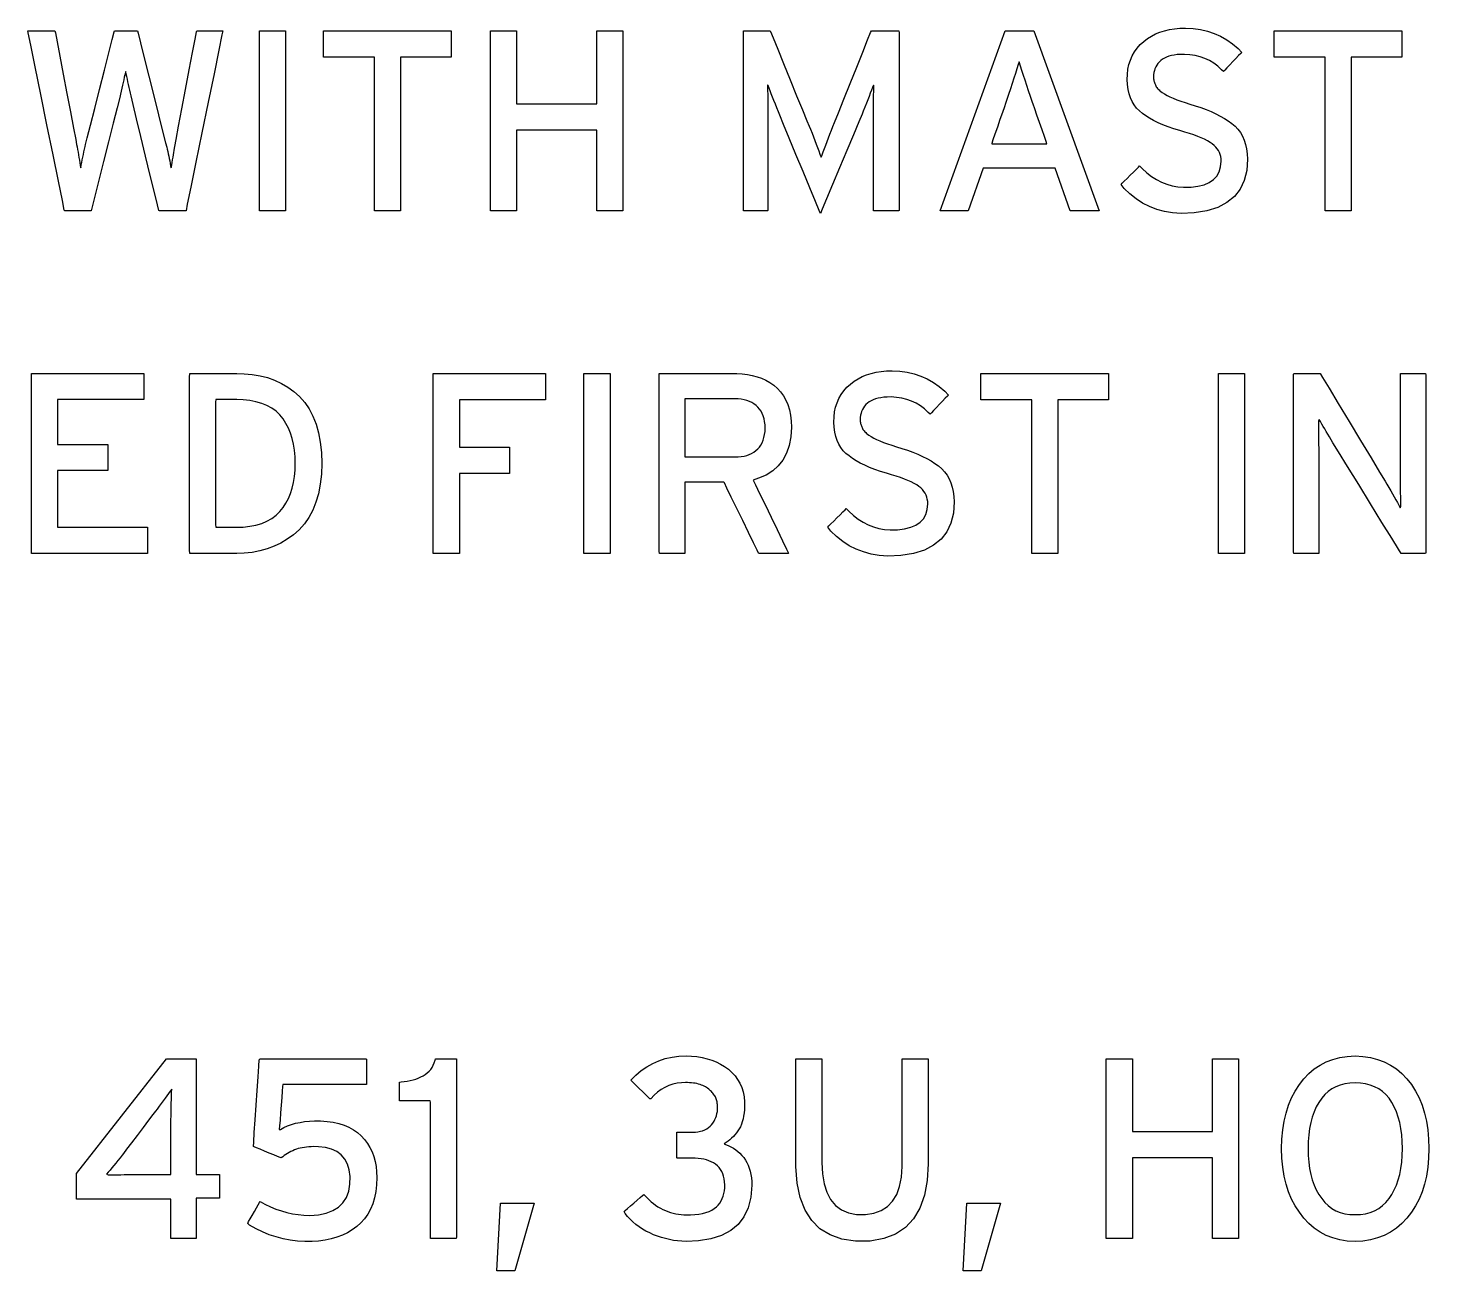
# Model space of a CAD drawing. Extents: x 1 to 47.7, y 0.2 to 33.4.
# Drawn here: x 6.179 to 8.223, y 23.849 to 25.662 of the extents above; entities that cross this region are included whole.
import ezdxf

# ---------------------------------------------------------------- set-up
doc = ezdxf.new("R2010")
doc.units = 0
doc.header["$MEASUREMENT"] = 0
doc.layers.add('6_0____DWG', color=7, linetype='CONTINUOUS')

msp = doc.modelspace()

# ---------------------------------------------------------------- linework, layer by layer
at = {"layer": '6_0____DWG'}
for points in [[(7.9584, 25.4712), (7.9573, 25.4546), (7.9538, 25.44), (7.9478, 25.4273), (7.9393, 25.4165), (7.9284, 25.4077), (7.915, 25.4007), (7.8991, 25.3958), (7.8808, 25.3927), (7.8618, 25.3917), (7.8492, 25.3927), (7.8373, 25.3947), (7.826, 25.3978), (7.8153, 25.4019), (7.8053, 25.407), (7.7958, 25.4131), (7.7869, 25.4203), (7.7786, 25.4284), (7.7739, 25.4342), (7.7756, 25.4358), (7.7787, 25.4389), (7.7828, 25.443), (7.7873, 25.4475), (7.7919, 25.4521), (7.796, 25.4562), (7.7992, 25.4593), (7.8009, 25.4611), (7.8048, 25.4574), (7.8114, 25.4512), (7.8183, 25.4458), (7.8255, 25.4413), (7.8329, 25.4375), (7.8406, 25.4344), (7.8485, 25.4322), (7.8567, 25.4308), (7.8652, 25.4301), (7.876, 25.4303), (7.8862, 25.4316), (7.8951, 25.4338), (7.9026, 25.437), (7.9088, 25.4412), (7.9136, 25.4464), (7.9171, 25.4526), (7.9192, 25.4598), (7.9199, 25.468), (7.9198, 25.4715), (7.9193, 25.4748), (7.9185, 25.4778), (7.9174, 25.4808), (7.916, 25.4836), (7.9143, 25.4862), (7.9122, 25.4888), (7.9098, 25.4912), (7.9071, 25.4934), (7.9038, 25.4956), (7.9, 25.4979), (7.8958, 25.5), (7.891, 25.5022), (7.8858, 25.5043), (7.8801, 25.5065), (7.8739, 25.5085), (7.8672, 25.5106), (7.8595, 25.5128), (7.8508, 25.5155), (7.8427, 25.5183), (7.8351, 25.5212), (7.8281, 25.5243), (7.8215, 25.5275), (7.8155, 25.5308), (7.81, 25.5343), (7.805, 25.5379), (7.8006, 25.5416), (7.7966, 25.5456), (7.7931, 25.5502), (7.7901, 25.5552), (7.7877, 25.5606), (7.7857, 25.5665), (7.7843, 25.5729), (7.7834, 25.5798), (7.783, 25.5871), (7.7832, 25.5948), (7.784, 25.6022), (7.7855, 25.6091), (7.7875, 25.6157), (7.7902, 25.6219), (7.7935, 25.6278), (7.7974, 25.6332), (7.802, 25.6383), (7.8071, 25.6429), (7.8125, 25.647), (7.8183, 25.6506), (7.8243, 25.6537), (7.8307, 25.6563), (7.8375, 25.6585), (7.8445, 25.6602), (7.8519, 25.6614), (7.8596, 25.6622), (7.8679, 25.6624), (7.8791, 25.6618), (7.8898, 25.6603), (7.9001, 25.6579), (7.9099, 25.6546), (7.9192, 25.6503), (7.9282, 25.6452), (7.9366, 25.6392), (7.9446, 25.6323), (7.95, 25.6267), (7.9485, 25.6252), (7.9455, 25.6221), (7.9416, 25.618), (7.9371, 25.6134), (7.9326, 25.6087), (7.9284, 25.6044), (7.9252, 25.6011), (7.9233, 25.5991), (7.9206, 25.6015), (7.915, 25.6066), (7.9091, 25.611), (7.9029, 25.6148), (7.8963, 25.6179), (7.8894, 25.6204), (7.8821, 25.6222), (7.8745, 25.6234), (7.8665, 25.624), (7.8605, 25.6239), (7.8558, 25.6236), (7.8515, 25.623), (7.8474, 25.6222), (7.8437, 25.6212), (7.8403, 25.62), (7.8371, 25.6185), (7.8343, 25.6168), (7.8318, 25.6149), (7.8296, 25.6128), (7.8277, 25.6105), (7.826, 25.6081), (7.8246, 25.6056), (7.8234, 25.6029), (7.8225, 25.6002), (7.8219, 25.5973), (7.8215, 25.5943), (7.8214, 25.5913), (7.8214, 25.5897), (7.8215, 25.5883), (7.8217, 25.5869), (7.8219, 25.5855), (7.8222, 25.5842), (7.8226, 25.5829), (7.823, 25.5817), (7.8235, 25.5805), (7.824, 25.5793), (7.8247, 25.5781), (7.8254, 25.5768), (7.8263, 25.5756), (7.8272, 25.5744), (7.8283, 25.5732), (7.8294, 25.5721), (7.8307, 25.5709), (7.8321, 25.5698), (7.8341, 25.5683), (7.8374, 25.5662), (7.8411, 25.5641), (7.8453, 25.562), (7.8501, 25.5599), (7.8553, 25.5578), (7.8611, 25.5556), (7.8674, 25.5535), (7.8742, 25.5513), (7.8822, 25.5488), (7.8904, 25.5462), (7.8981, 25.5434), (7.9054, 25.5404), (7.9123, 25.5373), (7.9188, 25.534), (7.9248, 25.5306), (7.9304, 25.527), (7.9356, 25.5233), (7.9403, 25.5193), (7.9445, 25.5149), (7.9481, 25.51), (7.9512, 25.5046), (7.9537, 25.4989), (7.9557, 25.4926), (7.9571, 25.4859), (7.958, 25.4788)], [(6.4093, 25.3958), (6.4079, 25.3958), (6.4041, 25.3958), (6.3986, 25.3958), (6.3921, 25.3958), (6.3854, 25.3958), (6.379, 25.3958), (6.3738, 25.3958), (6.3705, 25.3958), (6.3695, 25.3961), (6.3675, 25.4046), (6.3631, 25.4226), (6.3572, 25.4472), (6.3504, 25.4753), (6.3435, 25.5039), (6.3372, 25.5301), (6.3322, 25.5509), (6.3292, 25.5633), (6.3283, 25.5672), (6.3273, 25.5715), (6.3263, 25.5758), (6.3254, 25.5799), (6.3245, 25.5839), (6.3237, 25.5878), (6.3229, 25.5916), (6.3222, 25.5953), (6.3215, 25.5989), (6.3208, 25.5979), (6.32, 25.5943), (6.3192, 25.5906), (6.3184, 25.5868), (6.3176, 25.5828), (6.3167, 25.5788), (6.3158, 25.5747), (6.3149, 25.5704), (6.3139, 25.5661), (6.3126, 25.561), (6.3089, 25.5461), (6.3032, 25.5237), (6.2963, 25.4965), (6.289, 25.4677), (6.2821, 25.4402), (6.2763, 25.4171), (6.2723, 25.4013), (6.2709, 25.3958), (6.2693, 25.3958), (6.2655, 25.3958), (6.26, 25.3958), (6.2536, 25.3958), (6.247, 25.3958), (6.2409, 25.3958), (6.2358, 25.3958), (6.2326, 25.3958), (6.2317, 25.3965), (6.2289, 25.4105), (6.2231, 25.4391), (6.2152, 25.4775), (6.2063, 25.5211), (6.1973, 25.5654), (6.1891, 25.6057), (6.1827, 25.6372), (6.179, 25.6555), (6.1787, 25.6582), (6.1814, 25.6582), (6.1861, 25.6582), (6.1921, 25.6582), (6.1988, 25.6582), (6.2054, 25.6582), (6.2113, 25.6582), (6.2157, 25.6582), (6.218, 25.6582), (6.2187, 25.6554), (6.2212, 25.6423), (6.2252, 25.6213), (6.2301, 25.5952), (6.2354, 25.5671), (6.2406, 25.5399), (6.2451, 25.5164), (6.2483, 25.4996), (6.2496, 25.4925), (6.2503, 25.489), (6.251, 25.4852), (6.2517, 25.4814), (6.2524, 25.4775), (6.2531, 25.4736), (6.2537, 25.4696), (6.2544, 25.4656), (6.255, 25.4616), (6.2556, 25.4584), (6.2564, 25.4623), (6.2572, 25.4663), (6.258, 25.4702), (6.2588, 25.4741), (6.2596, 25.478), (6.2604, 25.4818), (6.2612, 25.4857), (6.2621, 25.4894), (6.2628, 25.4926), (6.2652, 25.5021), (6.2699, 25.5206), (6.2761, 25.5451), (6.2831, 25.5729), (6.2902, 25.6009), (6.2966, 25.6261), (6.3016, 25.6458), (6.3044, 25.6568), (6.3051, 25.6582), (6.3074, 25.6582), (6.3115, 25.6582), (6.3167, 25.6582), (6.3224, 25.6582), (6.328, 25.6582), (6.3329, 25.6582), (6.3366, 25.6582), (6.3384, 25.6582), (6.3393, 25.6548), (6.3428, 25.6409), (6.3483, 25.6191), (6.355, 25.5922), (6.3623, 25.5634), (6.3692, 25.5356), (6.3752, 25.5118), (6.3794, 25.4951), (6.3811, 25.4884), (6.3818, 25.4854), (6.3826, 25.4822), (6.3834, 25.4789), (6.3841, 25.4755), (6.3848, 25.472), (6.3856, 25.4685), (6.3863, 25.4649), (6.3869, 25.4611), (6.3876, 25.4586), (6.3884, 25.4626), (6.3891, 25.4664), (6.3898, 25.4702), (6.3904, 25.4738), (6.391, 25.4772), (6.3916, 25.4806), (6.3921, 25.4838), (6.3926, 25.4869), (6.393, 25.4896), (6.3949, 25.4998), (6.3985, 25.519), (6.4033, 25.5443), (6.4086, 25.5727), (6.414, 25.6012), (6.4188, 25.6267), (6.4225, 25.6464), (6.4245, 25.6571), (6.4252, 25.6582), (6.4279, 25.6582), (6.4326, 25.6582), (6.4386, 25.6582), (6.445, 25.6582), (6.4514, 25.6582), (6.4569, 25.6582), (6.461, 25.6582), (6.4629, 25.6582), (6.4617, 25.6523), (6.4572, 25.63), (6.4502, 25.5957), (6.4416, 25.554), (6.4325, 25.5094), (6.4238, 25.4667), (6.4164, 25.4304), (6.4112, 25.4052)], [(7.4125, 25.3957), (7.4125, 25.4007), (7.4125, 25.4141), (7.4125, 25.4333), (7.4125, 25.4559), (7.4125, 25.4796), (7.4125, 25.5017), (7.4125, 25.5198), (7.4125, 25.5315), (7.4125, 25.536), (7.4125, 25.5424), (7.4126, 25.5485), (7.4126, 25.5543), (7.4127, 25.5598), (7.4128, 25.5649), (7.4129, 25.5698), (7.413, 25.5743), (7.4132, 25.5785), (7.4127, 25.5792), (7.4113, 25.5755), (7.4097, 25.5715), (7.408, 25.5672), (7.4062, 25.5626), (7.4043, 25.5577), (7.4022, 25.5526), (7.4001, 25.5471), (7.3977, 25.5413), (7.3959, 25.5369), (7.3911, 25.5254), (7.3833, 25.5067), (7.3736, 25.4836), (7.3631, 25.4585), (7.353, 25.4341), (7.3442, 25.4131), (7.3379, 25.3981), (7.3352, 25.3917), (7.3334, 25.3959), (7.3279, 25.4092), (7.3197, 25.4291), (7.3099, 25.4529), (7.2995, 25.4781), (7.2896, 25.5019), (7.2814, 25.5218), (7.2759, 25.5351), (7.2739, 25.54), (7.2716, 25.5458), (7.2694, 25.5514), (7.2673, 25.5566), (7.2653, 25.5616), (7.2635, 25.5662), (7.2618, 25.5706), (7.2602, 25.5746), (7.2587, 25.5784), (7.2578, 25.5794), (7.258, 25.5753), (7.2581, 25.5708), (7.2582, 25.566), (7.2583, 25.561), (7.2584, 25.5556), (7.2585, 25.5498), (7.2585, 25.5438), (7.2585, 25.5375), (7.2585, 25.533), (7.2585, 25.523), (7.2585, 25.5061), (7.2585, 25.4847), (7.2585, 25.4612), (7.2585, 25.4381), (7.2585, 25.4179), (7.2585, 25.4031), (7.2585, 25.396), (7.2577, 25.3957), (7.2547, 25.3957), (7.25, 25.3957), (7.2443, 25.3957), (7.2382, 25.3957), (7.2324, 25.3957), (7.2274, 25.3957), (7.224, 25.3957), (7.2227, 25.3957), (7.2227, 25.4052), (7.2227, 25.4304), (7.2227, 25.4668), (7.2227, 25.5096), (7.2227, 25.5542), (7.2227, 25.596), (7.2227, 25.6303), (7.2227, 25.6524), (7.2228, 25.6582), (7.2248, 25.6582), (7.229, 25.6582), (7.2347, 25.6582), (7.2412, 25.6582), (7.2479, 25.6582), (7.254, 25.6582), (7.2587, 25.6582), (7.2616, 25.6582), (7.2624, 25.6572), (7.2661, 25.6481), (7.2728, 25.6317), (7.2814, 25.6105), (7.291, 25.587), (7.3005, 25.5636), (7.309, 25.5428), (7.3154, 25.5271), (7.3187, 25.519), (7.3205, 25.5146), (7.3229, 25.5089), (7.3251, 25.5034), (7.3272, 25.4981), (7.3292, 25.4929), (7.3311, 25.4879), (7.3329, 25.483), (7.3345, 25.4784), (7.3361, 25.4738), (7.3376, 25.4773), (7.3393, 25.4819), (7.341, 25.4866), (7.3429, 25.4916), (7.3448, 25.4967), (7.3469, 25.502), (7.3491, 25.5075), (7.3514, 25.5132), (7.3535, 25.5185), (7.3559, 25.5246), (7.3616, 25.5388), (7.3695, 25.5587), (7.3787, 25.5817), (7.3882, 25.6054), (7.397, 25.6274), (7.404, 25.645), (7.4084, 25.6559), (7.4095, 25.6582), (7.4118, 25.6582), (7.4164, 25.6582), (7.4224, 25.6582), (7.4292, 25.6582), (7.436, 25.6582), (7.4422, 25.6582), (7.4469, 25.6582), (7.4496, 25.6582), (7.4499, 25.6552), (7.4499, 25.6364), (7.4499, 25.6044), (7.4499, 25.5639), (7.4499, 25.5195), (7.4499, 25.4759), (7.4499, 25.4377), (7.4499, 25.4096), (7.4499, 25.3962), (7.449, 25.3957), (7.4459, 25.3957), (7.441, 25.3957), (7.4351, 25.3957), (7.4287, 25.3957), (7.4226, 25.3957), (7.4175, 25.3957), (7.4139, 25.3957)], [(7.6447, 25.5537), (7.6418, 25.5623), (7.639, 25.5706), (7.6364, 25.5785), (7.6339, 25.5861), (7.6315, 25.5933), (7.6293, 25.6002), (7.6272, 25.6067), (7.6253, 25.6129), (7.6236, 25.6093), (7.6217, 25.603), (7.6197, 25.5962), (7.6174, 25.5891), (7.6151, 25.5816), (7.6125, 25.5738), (7.6098, 25.5655), (7.6069, 25.5569), (7.6054, 25.5524), (7.6036, 25.5473), (7.6007, 25.539), (7.5972, 25.5287), (7.5934, 25.5178), (7.5898, 25.5075), (7.5869, 25.4992), (7.5852, 25.4941), (7.5854, 25.4932), (7.5911, 25.4932), (7.6016, 25.4932), (7.615, 25.4932), (7.6297, 25.4932), (7.6439, 25.4932), (7.6558, 25.4932), (7.6636, 25.4932), (7.6657, 25.4933), (7.6646, 25.4967), (7.662, 25.5039), (7.6587, 25.5137), (7.6549, 25.5246), (7.6511, 25.5353), (7.6479, 25.5446), (7.6456, 25.5512)], [(6.6076, 25.027), (6.6069, 25.0113), (6.6053, 24.9966), (6.6026, 24.9829), (6.599, 24.9703), (6.5943, 24.9587), (6.5887, 24.9482), (6.5821, 24.9387), (6.5745, 24.9302), (6.566, 24.9229), (6.5571, 24.9164), (6.5477, 24.9109), (6.5379, 24.9062), (6.5276, 24.9023), (6.5169, 24.8994), (6.5057, 24.8973), (6.4941, 24.8962), (6.4837, 24.8958), (6.4803, 24.8958), (6.4726, 24.8958), (6.462, 24.8958), (6.45, 24.8958), (6.4378, 24.8958), (6.427, 24.8958), (6.4188, 24.8958), (6.4147, 24.8958), (6.4144, 24.9012), (6.4144, 24.924), (6.4144, 24.9599), (6.4144, 25.0038), (6.4144, 25.0503), (6.4144, 25.0941), (6.4144, 25.1301), (6.4144, 25.1529), (6.4147, 25.1582), (6.4188, 25.1582), (6.427, 25.1582), (6.4378, 25.1582), (6.45, 25.1582), (6.462, 25.1582), (6.4726, 25.1582), (6.4803, 25.1582), (6.4837, 25.1582), (6.4943, 25.158), (6.5061, 25.1569), (6.5174, 25.155), (6.5283, 25.1522), (6.5386, 25.1485), (6.5485, 25.1439), (6.5579, 25.1384), (6.5668, 25.132), (6.5751, 25.1247), (6.5826, 25.1162), (6.5891, 25.1067), (6.5946, 25.0961), (6.5991, 25.0844), (6.6027, 25.0717), (6.6053, 25.0579), (6.6069, 25.043)], [(7.2929, 25.0798), (7.292, 25.0658), (7.2896, 25.0532), (7.2857, 25.042), (7.2804, 25.032), (7.2737, 25.0234), (7.2655, 25.016), (7.2559, 25.01), (7.2448, 25.0054), (7.2372, 25.0025), (7.2404, 24.9959), (7.2465, 24.9834), (7.2545, 24.9669), (7.2633, 24.9486), (7.2722, 24.9304), (7.28, 24.9142), (7.2858, 24.9021), (7.2887, 24.8961), (7.288, 24.8958), (7.2843, 24.8958), (7.2785, 24.8958), (7.2714, 24.8958), (7.2638, 24.8958), (7.2565, 24.8958), (7.2504, 24.8958), (7.2463, 24.8958), (7.2449, 24.8959), (7.2427, 24.9004), (7.2375, 24.9111), (7.2302, 24.9262), (7.2217, 24.9437), (7.2131, 24.9615), (7.2051, 24.9779), (7.1988, 24.9909), (7.1951, 24.9985), (7.1941, 24.9997), (7.1902, 24.9997), (7.1833, 24.9997), (7.1743, 24.9997), (7.1645, 24.9997), (7.1548, 24.9997), (7.1463, 24.9997), (7.1401, 24.9997), (7.1372, 24.9997), (7.1371, 24.9971), (7.1371, 24.9878), (7.1371, 24.9737), (7.1371, 24.9567), (7.1371, 24.9388), (7.1371, 24.9218), (7.1371, 24.9077), (7.1371, 24.8985), (7.1371, 24.8958), (7.1352, 24.8958), (7.1312, 24.8958), (7.1257, 24.8958), (7.1194, 24.8958), (7.1129, 24.8958), (7.1071, 24.8958), (7.1026, 24.8958), (7.1001, 24.8958), (7.0998, 24.8988), (7.0998, 24.918), (7.0998, 24.9508), (7.0998, 24.9922), (7.0998, 25.0374), (7.0998, 25.0815), (7.0998, 25.1195), (7.0998, 25.1467), (7.0998, 25.1581), (7.1033, 25.1582), (7.1137, 25.1582), (7.1292, 25.1582), (7.1476, 25.1582), (7.1669, 25.1582), (7.1849, 25.1582), (7.1997, 25.1582), (7.209, 25.1582), (7.2134, 25.1582), (7.2212, 25.1578), (7.2287, 25.1569), (7.2358, 25.1555), (7.2427, 25.1536), (7.2492, 25.1513), (7.2555, 25.1484), (7.2614, 25.145), (7.2671, 25.1411), (7.2724, 25.1366), (7.2771, 25.1315), (7.2813, 25.1259), (7.2848, 25.1196), (7.2876, 25.1128), (7.2899, 25.1054), (7.2915, 25.0975), (7.2926, 25.0889)], [(7.5303, 24.9712), (7.5292, 24.9546), (7.5257, 24.94), (7.5197, 24.9273), (7.5112, 24.9165), (7.5003, 24.9077), (7.4869, 24.9007), (7.471, 24.8958), (7.4527, 24.8927), (7.4337, 24.8917), (7.4211, 24.8927), (7.4092, 24.8947), (7.3979, 24.8978), (7.3872, 24.9019), (7.3772, 24.907), (7.3677, 24.9131), (7.3588, 24.9203), (7.3505, 24.9284), (7.3458, 24.9342), (7.3475, 24.9358), (7.3506, 24.9389), (7.3547, 24.943), (7.3592, 24.9475), (7.3638, 24.9521), (7.3679, 24.9562), (7.3711, 24.9593), (7.3728, 24.9611), (7.3767, 24.9574), (7.3833, 24.9512), (7.3902, 24.9458), (7.3974, 24.9413), (7.4048, 24.9375), (7.4125, 24.9344), (7.4204, 24.9322), (7.4286, 24.9308), (7.4371, 24.9301), (7.4479, 24.9303), (7.4581, 24.9316), (7.467, 24.9338), (7.4745, 24.937), (7.4807, 24.9412), (7.4855, 24.9464), (7.489, 24.9526), (7.4911, 24.9598), (7.4918, 24.968), (7.4917, 24.9715), (7.4912, 24.9748), (7.4904, 24.9778), (7.4893, 24.9808), (7.4879, 24.9836), (7.4862, 24.9862), (7.4841, 24.9888), (7.4817, 24.9912), (7.479, 24.9934), (7.4757, 24.9956), (7.4719, 24.9979), (7.4677, 25), (7.4629, 25.0022), (7.4577, 25.0043), (7.452, 25.0065), (7.4458, 25.0085), (7.4391, 25.0106), (7.4314, 25.0128), (7.4227, 25.0155), (7.4146, 25.0183), (7.407, 25.0212), (7.4, 25.0243), (7.3934, 25.0275), (7.3874, 25.0308), (7.3819, 25.0343), (7.3769, 25.0379), (7.3725, 25.0416), (7.3685, 25.0456), (7.365, 25.0502), (7.362, 25.0552), (7.3596, 25.0606), (7.3576, 25.0665), (7.3562, 25.0729), (7.3553, 25.0798), (7.3549, 25.0871), (7.3551, 25.0948), (7.3559, 25.1022), (7.3574, 25.1091), (7.3594, 25.1157), (7.3621, 25.1219), (7.3654, 25.1278), (7.3693, 25.1332), (7.3739, 25.1383), (7.379, 25.1429), (7.3844, 25.147), (7.3902, 25.1506), (7.3962, 25.1537), (7.4026, 25.1563), (7.4094, 25.1585), (7.4164, 25.1602), (7.4238, 25.1614), (7.4315, 25.1622), (7.4398, 25.1624), (7.451, 25.1618), (7.4617, 25.1603), (7.472, 25.1579), (7.4818, 25.1546), (7.4911, 25.1503), (7.5001, 25.1452), (7.5085, 25.1392), (7.5165, 25.1323), (7.5219, 25.1267), (7.5204, 25.1252), (7.5174, 25.1221), (7.5135, 25.118), (7.509, 25.1134), (7.5045, 25.1087), (7.5003, 25.1044), (7.4971, 25.1011), (7.4952, 25.0991), (7.4925, 25.1015), (7.4869, 25.1066), (7.481, 25.111), (7.4748, 25.1148), (7.4682, 25.1179), (7.4613, 25.1204), (7.454, 25.1222), (7.4464, 25.1234), (7.4384, 25.124), (7.4324, 25.1239), (7.4277, 25.1236), (7.4234, 25.123), (7.4193, 25.1222), (7.4156, 25.1212), (7.4122, 25.12), (7.409, 25.1185), (7.4062, 25.1168), (7.4037, 25.1149), (7.4015, 25.1128), (7.3996, 25.1105), (7.3979, 25.1081), (7.3965, 25.1056), (7.3953, 25.1029), (7.3944, 25.1002), (7.3938, 25.0973), (7.3934, 25.0943), (7.3933, 25.0913), (7.3933, 25.0897), (7.3934, 25.0883), (7.3936, 25.0869), (7.3938, 25.0855), (7.3941, 25.0842), (7.3945, 25.0829), (7.3949, 25.0817), (7.3954, 25.0805), (7.3959, 25.0793), (7.3966, 25.0781), (7.3973, 25.0768), (7.3982, 25.0756), (7.3991, 25.0744), (7.4002, 25.0732), (7.4013, 25.0721), (7.4026, 25.0709), (7.404, 25.0698), (7.406, 25.0683), (7.4093, 25.0662), (7.413, 25.0641), (7.4172, 25.062), (7.422, 25.0599), (7.4272, 25.0578), (7.433, 25.0556), (7.4393, 25.0535), (7.4461, 25.0513), (7.4541, 25.0488), (7.4623, 25.0462), (7.47, 25.0434), (7.4773, 25.0404), (7.4842, 25.0373), (7.4907, 25.034), (7.4967, 25.0306), (7.5023, 25.027), (7.5075, 25.0233), (7.5122, 25.0193), (7.5164, 25.0149), (7.52, 25.01), (7.5231, 25.0046), (7.5256, 24.9989), (7.5276, 24.9926), (7.529, 24.9859), (7.5299, 24.9788)], [(8.1825, 24.8958), (8.1788, 24.9018), (8.1689, 24.9179), (8.1547, 24.9409), (8.138, 24.968), (8.1207, 24.9962), (8.1045, 25.0225), (8.0914, 25.0438), (8.0831, 25.0573), (8.0805, 25.0616), (8.078, 25.0657), (8.0756, 25.0697), (8.0733, 25.0736), (8.0711, 25.0774), (8.0689, 25.081), (8.0669, 25.0845), (8.0649, 25.088), (8.063, 25.0913), (8.0622, 25.0891), (8.0622, 25.0828), (8.0622, 25.0763), (8.0622, 25.0696), (8.0623, 25.0627), (8.0623, 25.0556), (8.0624, 25.0482), (8.0625, 25.0407), (8.0625, 25.033), (8.0625, 25.0282), (8.0625, 25.016), (8.0625, 24.9976), (8.0625, 24.9755), (8.0625, 24.9522), (8.0625, 24.9301), (8.0625, 24.9117), (8.0625, 24.8995), (8.0625, 24.8958), (8.0608, 24.8958), (8.0569, 24.8958), (8.0516, 24.8958), (8.0454, 24.8958), (8.0391, 24.8958), (8.0333, 24.8958), (8.0288, 24.8958), (8.026, 24.8958), (8.0256, 24.8977), (8.0256, 24.9147), (8.0256, 24.9456), (8.0256, 24.9857), (8.0256, 25.0303), (8.0256, 25.0744), (8.0256, 25.1135), (8.0256, 25.1428), (8.0256, 25.1574), (8.0263, 25.1582), (8.0295, 25.1582), (8.0345, 25.1582), (8.0407, 25.1582), (8.0474, 25.1582), (8.0538, 25.1582), (8.0592, 25.1582), (8.063, 25.1582), (8.0644, 25.1582), (8.0679, 25.1524), (8.0774, 25.1368), (8.0909, 25.1143), (8.1068, 25.088), (8.1233, 25.0606), (8.1388, 25.035), (8.1513, 25.0142), (8.1592, 25.0011), (8.1619, 24.9966), (8.1647, 24.9918), (8.1674, 24.9871), (8.17, 24.9825), (8.1725, 24.9782), (8.1749, 24.974), (8.1772, 24.9699), (8.1793, 24.9661), (8.1813, 24.9624), (8.1821, 24.9645), (8.182, 24.971), (8.182, 24.9777), (8.1819, 24.9846), (8.1819, 24.9916), (8.1818, 24.9989), (8.1818, 25.0063), (8.1818, 25.0139), (8.1818, 25.0217), (8.1818, 25.0265), (8.1818, 25.0386), (8.1818, 25.0569), (8.1818, 25.0789), (8.1818, 25.1021), (8.1818, 25.1241), (8.1818, 25.1424), (8.1818, 25.1546), (8.1818, 25.1582), (8.1835, 25.1582), (8.1874, 25.1582), (8.1927, 25.1582), (8.1989, 25.1582), (8.2052, 25.1582), (8.211, 25.1582), (8.2156, 25.1582), (8.2183, 25.1582), (8.2187, 25.1564), (8.2187, 25.1394), (8.2187, 25.1084), (8.2187, 25.0683), (8.2187, 25.0238), (8.2187, 24.9796), (8.2187, 24.9405), (8.2187, 24.9113), (8.2187, 24.8967), (8.218, 24.8958), (8.2151, 24.8958), (8.2104, 24.8958), (8.2046, 24.8958), (8.1984, 24.8958), (8.1924, 24.8958), (8.1873, 24.8958), (8.1838, 24.8958)], [(6.5688, 25.027), (6.5685, 25.0368), (6.5677, 25.0462), (6.5663, 25.055), (6.5644, 25.0633), (6.5619, 25.0712), (6.5588, 25.0786), (6.5552, 25.0855), (6.5511, 25.0919), (6.5462, 25.0978), (6.5407, 25.1031), (6.5344, 25.1076), (6.5274, 25.1115), (6.5198, 25.1146), (6.5114, 25.117), (6.5024, 25.1188), (6.4926, 25.1198), (6.4837, 25.1202), (6.4821, 25.1202), (6.4787, 25.1202), (6.4739, 25.1202), (6.4685, 25.1202), (6.463, 25.1202), (6.4581, 25.1202), (6.4545, 25.1202), (6.4526, 25.1202), (6.4525, 25.1164), (6.4525, 25.1002), (6.4525, 25.0747), (6.4525, 25.0435), (6.4525, 25.0105), (6.4525, 24.9794), (6.4525, 24.9539), (6.4525, 24.9377), (6.4526, 24.9339), (6.4545, 24.9339), (6.4581, 24.9339), (6.463, 24.9339), (6.4685, 24.9339), (6.4739, 24.9339), (6.4787, 24.9339), (6.4821, 24.9339), (6.4837, 24.9339), (6.4926, 24.9342), (6.5024, 24.9353), (6.5114, 24.9371), (6.5198, 24.9396), (6.5274, 24.9428), (6.5344, 24.9467), (6.5407, 24.9514), (6.5462, 24.9567), (6.5511, 24.9627), (6.5552, 24.9691), (6.5588, 24.976), (6.5619, 24.9833), (6.5644, 24.9911), (6.5663, 24.9994), (6.5677, 25.0081), (6.5685, 25.0173)], [(7.2545, 25.0787), (7.2543, 25.0835), (7.2537, 25.0881), (7.2529, 25.0923), (7.2517, 25.0963), (7.2502, 25.1), (7.2485, 25.1033), (7.2464, 25.1064), (7.244, 25.1091), (7.2412, 25.1117), (7.2382, 25.114), (7.235, 25.1159), (7.2315, 25.1176), (7.2278, 25.1189), (7.2239, 25.12), (7.2197, 25.1207), (7.2153, 25.1211), (7.2112, 25.1213), (7.2075, 25.1213), (7.1993, 25.1213), (7.188, 25.1213), (7.1751, 25.1213), (7.1621, 25.1213), (7.1505, 25.1213), (7.1418, 25.1213), (7.1374, 25.1213), (7.1371, 25.1195), (7.1371, 25.1122), (7.1371, 25.1006), (7.1371, 25.0864), (7.1371, 25.0714), (7.1371, 25.0573), (7.1371, 25.0457), (7.1371, 25.0383), (7.1374, 25.0366), (7.1418, 25.0366), (7.1505, 25.0366), (7.1621, 25.0366), (7.1751, 25.0366), (7.188, 25.0366), (7.1993, 25.0366), (7.2075, 25.0366), (7.2112, 25.0366), (7.2152, 25.0367), (7.2195, 25.0371), (7.2237, 25.0378), (7.2276, 25.0388), (7.2312, 25.0401), (7.2347, 25.0417), (7.2379, 25.0435), (7.2409, 25.0457), (7.2436, 25.0482), (7.2461, 25.0509), (7.2483, 25.0539), (7.2501, 25.0573), (7.2516, 25.0609), (7.2528, 25.0649), (7.2537, 25.0692), (7.2543, 25.0738)], [(6.6878, 23.9849), (6.6874, 23.9744), (6.6862, 23.9645), (6.6844, 23.9553), (6.6818, 23.9467), (6.6786, 23.9387), (6.6746, 23.9314), (6.67, 23.9248), (6.6646, 23.9187), (6.6585, 23.9133), (6.652, 23.9086), (6.6449, 23.9044), (6.6375, 23.9008), (6.6295, 23.8978), (6.6211, 23.8954), (6.6123, 23.8936), (6.6029, 23.8923), (6.5932, 23.8917), (6.5827, 23.8917), (6.5719, 23.8923), (6.5614, 23.8936), (6.551, 23.8956), (6.5409, 23.8983), (6.5309, 23.9016), (6.5211, 23.9056), (6.5115, 23.9103), (6.5021, 23.9156), (6.4993, 23.9181), (6.5007, 23.9206), (6.503, 23.9247), (6.5059, 23.9298), (6.5091, 23.9353), (6.5121, 23.9407), (6.5147, 23.9453), (6.5166, 23.9486), (6.5174, 23.95), (6.5245, 23.9462), (6.5324, 23.9424), (6.5404, 23.939), (6.5485, 23.9362), (6.5566, 23.9339), (6.5648, 23.9321), (6.573, 23.9308), (6.5812, 23.93), (6.5901, 23.9297), (6.6029, 23.9307), (6.614, 23.933), (6.6237, 23.9367), (6.6318, 23.9418), (6.6383, 23.9482), (6.6433, 23.9559), (6.6467, 23.965), (6.6486, 23.9754), (6.6489, 23.9866), (6.6475, 23.9963), (6.6449, 24.0047), (6.6411, 24.012), (6.6359, 24.018), (6.6295, 24.0228), (6.6217, 24.0264), (6.6127, 24.0288), (6.6025, 24.0299), (6.5955, 24.0301), (6.592, 24.0299), (6.5886, 24.0297), (6.5853, 24.0294), (6.5821, 24.029), (6.579, 24.0284), (6.576, 24.0278), (6.5731, 24.0271), (6.5704, 24.0262), (6.5677, 24.0252), (6.5651, 24.024), (6.5625, 24.0228), (6.56, 24.0215), (6.5576, 24.0201), (6.5552, 24.0186), (6.5528, 24.017), (6.5505, 24.0153), (6.5483, 24.0135), (6.5468, 24.0141), (6.5429, 24.0157), (6.5373, 24.018), (6.5306, 24.0207), (6.5237, 24.0235), (6.5173, 24.0262), (6.512, 24.0283), (6.5086, 24.0297), (6.5077, 24.0303), (6.5081, 24.0368), (6.509, 24.0506), (6.5103, 24.0692), (6.5118, 24.0905), (6.5132, 24.1122), (6.5146, 24.132), (6.5156, 24.1476), (6.5163, 24.1567), (6.5175, 24.1582), (6.5276, 24.1582), (6.5459, 24.1582), (6.5696, 24.1582), (6.5959, 24.1582), (6.6221, 24.1582), (6.6453, 24.1582), (6.6628, 24.1582), (6.6719, 24.1582), (6.6726, 24.1576), (6.6726, 24.1547), (6.6726, 24.15), (6.6726, 24.1441), (6.6726, 24.1378), (6.6726, 24.1316), (6.6726, 24.1263), (6.6726, 24.1225), (6.6726, 24.1209), (6.6691, 24.1209), (6.658, 24.1209), (6.6416, 24.1209), (6.6219, 24.1209), (6.6011, 24.1209), (6.5814, 24.1209), (6.5649, 24.1209), (6.5539, 24.1209), (6.5504, 24.1209), (6.5502, 24.118), (6.5497, 24.1112), (6.549, 24.1017), (6.5481, 24.0907), (6.5473, 24.0794), (6.5465, 24.0689), (6.5459, 24.0605), (6.5455, 24.0553), (6.547, 24.0552), (6.5521, 24.0579), (6.5575, 24.0603), (6.5632, 24.0624), (6.5693, 24.0641), (6.5757, 24.0655), (6.5824, 24.0666), (6.5895, 24.0673), (6.5969, 24.0677), (6.6058, 24.0676), (6.6152, 24.0669), (6.624, 24.0656), (6.6323, 24.0638), (6.64, 24.0613), (6.6471, 24.0583), (6.6537, 24.0547), (6.6596, 24.0505), (6.665, 24.0457), (6.6698, 24.0404), (6.674, 24.0347), (6.6777, 24.0287), (6.6808, 24.0223), (6.6833, 24.0155), (6.6853, 24.0084), (6.6867, 24.001), (6.6875, 23.9931)], [(6.766, 23.8958), (6.766, 23.9035), (6.766, 23.924), (6.766, 23.9533), (6.766, 23.9876), (6.766, 24.0228), (6.766, 24.0551), (6.766, 24.0805), (6.766, 24.0951), (6.7656, 24.0971), (6.7623, 24.0971), (6.7566, 24.0971), (6.7494, 24.0971), (6.7415, 24.0971), (6.7338, 24.0971), (6.7272, 24.0971), (6.7227, 24.0971), (6.7209, 24.0971), (6.7209, 24.0981), (6.7209, 24.1009), (6.7209, 24.1048), (6.7209, 24.1094), (6.7209, 24.1142), (6.7209, 24.1185), (6.7209, 24.1219), (6.7209, 24.1239), (6.7233, 24.1244), (6.7278, 24.1249), (6.7322, 24.1256), (6.7365, 24.1265), (6.7406, 24.1275), (6.7445, 24.1287), (6.7483, 24.1302), (6.7519, 24.1317), (6.7553, 24.1335), (6.7585, 24.1354), (6.7614, 24.1376), (6.7641, 24.14), (6.7664, 24.1427), (6.7684, 24.1457), (6.7702, 24.1489), (6.7716, 24.1525), (6.7728, 24.1562), (6.7736, 24.1582), (6.7758, 24.1582), (6.7797, 24.1582), (6.7846, 24.1582), (6.79, 24.1582), (6.7953, 24.1582), (6.7997, 24.1582), (6.8029, 24.1582), (6.8041, 24.1582), (6.8041, 24.1482), (6.8041, 24.1215), (6.8041, 24.0832), (6.8041, 24.0386), (6.8041, 23.9927), (6.8041, 23.9506), (6.8041, 23.9175), (6.8041, 23.8985), (6.8037, 23.8958), (6.8009, 23.8958), (6.7961, 23.8958), (6.79, 23.8958), (6.7834, 23.8958), (6.7769, 23.8958), (6.7713, 23.8958), (6.7675, 23.8958)], [(7.2352, 23.9737), (7.2337, 23.9564), (7.2299, 23.941), (7.2236, 23.9278), (7.2151, 23.9166), (7.2042, 23.9075), (7.1909, 23.9004), (7.1752, 23.8954), (7.1572, 23.8925), (7.1391, 23.8916), (7.1329, 23.8919), (7.1268, 23.8925), (7.1208, 23.8933), (7.1148, 23.8945), (7.1089, 23.8958), (7.1031, 23.8975), (7.0973, 23.8994), (7.0916, 23.9016), (7.086, 23.9041), (7.0806, 23.9068), (7.0754, 23.9098), (7.0705, 23.9131), (7.0659, 23.9165), (7.0616, 23.9202), (7.0576, 23.9241), (7.0538, 23.9282), (7.0503, 23.9325), (7.0486, 23.9353), (7.0504, 23.9369), (7.0538, 23.9398), (7.0581, 23.9436), (7.063, 23.9478), (7.0678, 23.9521), (7.0722, 23.9558), (7.0755, 23.9588), (7.0773, 23.9604), (7.0791, 23.9586), (7.0821, 23.9554), (7.0851, 23.9524), (7.0882, 23.9496), (7.0914, 23.947), (7.0947, 23.9446), (7.0981, 23.9423), (7.1016, 23.9403), (7.1052, 23.9384), (7.109, 23.9368), (7.1127, 23.9353), (7.1165, 23.934), (7.1203, 23.933), (7.1241, 23.9321), (7.1279, 23.9314), (7.1318, 23.9309), (7.1356, 23.9305), (7.1394, 23.9304), (7.1457, 23.9305), (7.152, 23.9309), (7.1578, 23.9316), (7.1632, 23.9326), (7.1681, 23.934), (7.1726, 23.9356), (7.1766, 23.9375), (7.1802, 23.9397), (7.1833, 23.9422), (7.1859, 23.9448), (7.1883, 23.9477), (7.1903, 23.9508), (7.192, 23.9542), (7.1934, 23.9577), (7.1944, 23.9616), (7.1952, 23.9656), (7.1956, 23.9699), (7.1957, 23.9744), (7.1954, 23.9788), (7.1948, 23.983), (7.1939, 23.9869), (7.1927, 23.9905), (7.1912, 23.9938), (7.1894, 23.9969), (7.1873, 23.9997), (7.1849, 24.0022), (7.1821, 24.0045), (7.1791, 24.0064), (7.1758, 24.0081), (7.1724, 24.0095), (7.1687, 24.0107), (7.1649, 24.0117), (7.1609, 24.0124), (7.1566, 24.0129), (7.1522, 24.0132), (7.1494, 24.0132), (7.1479, 24.0132), (7.1452, 24.0132), (7.1416, 24.0132), (7.1377, 24.0132), (7.1337, 24.0132), (7.1302, 24.0132), (7.1274, 24.0132), (7.1259, 24.0132), (7.1258, 24.0137), (7.1258, 24.0164), (7.1258, 24.021), (7.1258, 24.0268), (7.1258, 24.0332), (7.1258, 24.0394), (7.1258, 24.045), (7.1258, 24.0491), (7.1258, 24.0512), (7.1262, 24.0513), (7.1281, 24.0513), (7.131, 24.0513), (7.1347, 24.0513), (7.1386, 24.0513), (7.1425, 24.0513), (7.1458, 24.0513), (7.1482, 24.0513), (7.1492, 24.0513), (7.1527, 24.0514), (7.1564, 24.0517), (7.16, 24.0524), (7.1633, 24.0533), (7.1664, 24.0545), (7.1692, 24.056), (7.1719, 24.0578), (7.1743, 24.0598), (7.1764, 24.0621), (7.1783, 24.0645), (7.1799, 24.067), (7.1813, 24.0696), (7.1825, 24.0724), (7.1835, 24.0752), (7.1842, 24.0782), (7.1848, 24.0813), (7.1851, 24.0845), (7.1851, 24.0875), (7.1851, 24.0888), (7.185, 24.0902), (7.1849, 24.0915), (7.1847, 24.0929), (7.1845, 24.0942), (7.1843, 24.0956), (7.184, 24.097), (7.1836, 24.0985), (7.1832, 24.0999), (7.1826, 24.1014), (7.1819, 24.1028), (7.1811, 24.1041), (7.1802, 24.1054), (7.1793, 24.1067), (7.1783, 24.108), (7.1772, 24.1092), (7.1761, 24.1104), (7.1748, 24.1117), (7.1735, 24.1129), (7.1721, 24.1141), (7.1706, 24.1152), (7.169, 24.1163), (7.1673, 24.1173), (7.1655, 24.1182), (7.1636, 24.1191), (7.1617, 24.12), (7.1596, 24.1207), (7.1573, 24.1214), (7.1549, 24.122), (7.1524, 24.1225), (7.1498, 24.1229), (7.1471, 24.1232), (7.1442, 24.1234), (7.1412, 24.1236), (7.1381, 24.1236), (7.1325, 24.1234), (7.1261, 24.1226), (7.1199, 24.1212), (7.114, 24.1191), (7.1083, 24.1165), (7.1028, 24.1133), (7.0975, 24.1094), (7.0924, 24.105), (7.0876, 24.0999), (7.0862, 24.0999), (7.0837, 24.1023), (7.08, 24.106), (7.0755, 24.1104), (7.0708, 24.115), (7.0662, 24.1195), (7.0624, 24.1233), (7.0597, 24.1259), (7.0587, 24.1269), (7.066, 24.1344), (7.0738, 24.141), (7.0819, 24.1467), (7.0905, 24.1516), (7.0994, 24.1555), (7.1088, 24.1586), (7.1186, 24.1608), (7.1287, 24.162), (7.139, 24.1624), (7.1471, 24.1621), (7.155, 24.1614), (7.1625, 24.1601), (7.1697, 24.1584), (7.1766, 24.1563), (7.1832, 24.1536), (7.1895, 24.1505), (7.1954, 24.147), (7.201, 24.1429), (7.2061, 24.1384), (7.2106, 24.1335), (7.2144, 24.1282), (7.2177, 24.1225), (7.2203, 24.1164), (7.2223, 24.1098), (7.2237, 24.1029), (7.2245, 24.0955), (7.2246, 24.0889), (7.2243, 24.0839), (7.2238, 24.0792), (7.2231, 24.0747), (7.2222, 24.0704), (7.2211, 24.0664), (7.2198, 24.0627), (7.2183, 24.0592), (7.2166, 24.056), (7.2147, 24.053), (7.2126, 24.0502), (7.2104, 24.0474), (7.2081, 24.0449), (7.2056, 24.0425), (7.2031, 24.0402), (7.2004, 24.0381), (7.1976, 24.0361), (7.1946, 24.0343), (7.1967, 24.033), (7.2007, 24.0315), (7.2045, 24.0298), (7.2081, 24.0279), (7.2115, 24.0256), (7.2147, 24.0231), (7.2177, 24.0203), (7.2205, 24.0173), (7.2232, 24.014), (7.2256, 24.0105), (7.2278, 24.0068), (7.2297, 24.0028), (7.2313, 23.9986), (7.2327, 23.9941), (7.2337, 23.9894), (7.2345, 23.9844), (7.235, 23.9792)], [(7.4925, 24.0052), (7.491, 23.9806), (7.4869, 23.959), (7.4803, 23.9404), (7.471, 23.9248), (7.4591, 23.9121), (7.4446, 23.9025), (7.4276, 23.8959), (7.4079, 23.8923), (7.3863, 23.892), (7.3664, 23.8951), (7.3492, 23.9012), (7.3345, 23.9103), (7.3224, 23.9224), (7.3128, 23.9375), (7.3058, 23.9556), (7.3013, 23.9767), (7.2995, 24.0009), (7.2994, 24.0098), (7.2994, 24.0233), (7.2994, 24.0439), (7.2994, 24.0689), (7.2994, 24.0954), (7.2994, 24.1203), (7.2994, 24.141), (7.2994, 24.1545), (7.2995, 24.1582), (7.3014, 24.1582), (7.3056, 24.1582), (7.3113, 24.1582), (7.3178, 24.1582), (7.3243, 24.1582), (7.3302, 24.1582), (7.3347, 24.1582), (7.3372, 24.1582), (7.3374, 24.1561), (7.3374, 24.1445), (7.3374, 24.1251), (7.3374, 24.1009), (7.3374, 24.0747), (7.3374, 24.0494), (7.3374, 24.0278), (7.3374, 24.0127), (7.3374, 24.007), (7.3382, 23.9904), (7.3406, 23.9759), (7.3445, 23.9634), (7.35, 23.9529), (7.3571, 23.9444), (7.3658, 23.938), (7.376, 23.9336), (7.3878, 23.9312), (7.401, 23.931), (7.4133, 23.9329), (7.424, 23.9367), (7.4331, 23.9426), (7.4406, 23.9503), (7.4465, 23.9601), (7.4508, 23.9718), (7.4534, 23.9855), (7.4545, 24.0011), (7.4545, 24.0082), (7.4545, 24.0219), (7.4545, 24.0427), (7.4545, 24.068), (7.4545, 24.0947), (7.4545, 24.1199), (7.4545, 24.1408), (7.4545, 24.1545), (7.4545, 24.1582), (7.4565, 24.1582), (7.4607, 24.1582), (7.4664, 24.1582), (7.4728, 24.1582), (7.4794, 24.1582), (7.4853, 24.1582), (7.4898, 24.1582), (7.4923, 24.1582), (7.4925, 24.1561), (7.4925, 24.1443), (7.4925, 24.1247), (7.4925, 24.1002), (7.4925, 24.0737), (7.4925, 24.0481), (7.4925, 24.0262), (7.4925, 24.0109)], [(8.2233, 24.0271), (8.2228, 24.0132), (8.2216, 23.9999), (8.2196, 23.9872), (8.2168, 23.9753), (8.2132, 23.964), (8.2088, 23.9534), (8.2037, 23.9435), (8.1978, 23.9343), (8.1911, 23.9256), (8.1837, 23.9178), (8.1757, 23.9111), (8.1672, 23.9053), (8.158, 23.9006), (8.1483, 23.8968), (8.1379, 23.8941), (8.127, 23.8923), (8.1155, 23.8916), (8.1041, 23.8923), (8.0932, 23.8941), (8.083, 23.8968), (8.0734, 23.9006), (8.0643, 23.9053), (8.0559, 23.9111), (8.0481, 23.9178), (8.0408, 23.9256), (8.0341, 23.9343), (8.0281, 23.9435), (8.0228, 23.9534), (8.0184, 23.964), (8.0147, 23.9753), (8.0118, 23.9872), (8.0098, 23.9999), (8.0085, 24.0132), (8.008, 24.0271), (8.0085, 24.0411), (8.0098, 24.0544), (8.0118, 24.0671), (8.0147, 24.0791), (8.0184, 24.0904), (8.0228, 24.1011), (8.0281, 24.1111), (8.0341, 24.1205), (8.0408, 24.1291), (8.0481, 24.1368), (8.0559, 24.1434), (8.0643, 24.1491), (8.0734, 24.1538), (8.083, 24.1574), (8.0932, 24.1601), (8.1041, 24.1618), (8.1155, 24.1624), (8.127, 24.1618), (8.1379, 24.1601), (8.1483, 24.1574), (8.158, 24.1538), (8.1672, 24.1491), (8.1757, 24.1434), (8.1837, 24.1368), (8.1911, 24.1291), (8.1978, 24.1205), (8.2037, 24.1111), (8.2088, 24.1011), (8.2132, 24.0904), (8.2168, 24.0791), (8.2196, 24.0671), (8.2216, 24.0544), (8.2228, 24.0411)], [(6.3884, 24.1141), (6.3863, 24.111), (6.384, 24.1078), (6.3815, 24.1044), (6.3789, 24.1008), (6.3762, 24.0971), (6.3732, 24.0932), (6.3702, 24.0891), (6.367, 24.0848), (6.3649, 24.082), (6.3611, 24.077), (6.3546, 24.0685), (6.3466, 24.0579), (6.338, 24.0465), (6.3297, 24.0356), (6.3227, 24.0264), (6.318, 24.0202), (6.3161, 24.0178), (6.313, 24.0136), (6.3099, 24.0097), (6.307, 24.006), (6.3041, 24.0024), (6.3013, 23.999), (6.2986, 23.9957), (6.2959, 23.9927), (6.2934, 23.9898), (6.2957, 23.989), (6.3, 23.989), (6.3045, 23.9891), (6.3092, 23.9891), (6.314, 23.9891), (6.3191, 23.9892), (6.3243, 23.9892), (6.3297, 23.9893), (6.3338, 23.9894), (6.337, 23.9894), (6.3433, 23.9894), (6.3517, 23.9894), (6.3612, 23.9894), (6.3705, 23.9894), (6.3787, 23.9894), (6.3847, 23.9894), (6.3873, 23.9894), (6.3873, 23.9916), (6.3873, 23.9989), (6.3873, 24.0098), (6.3873, 24.0228), (6.3873, 24.0364), (6.3873, 24.049), (6.3873, 24.059), (6.3873, 24.065), (6.3874, 24.0689), (6.3875, 24.0753), (6.3876, 24.0815), (6.3877, 24.0875), (6.3878, 24.0933), (6.3879, 24.0988), (6.3881, 24.1041), (6.3882, 24.1092)], [(8.1845, 24.0271), (8.1843, 24.0374), (8.1836, 24.0472), (8.1824, 24.0565), (8.1807, 24.0652), (8.1785, 24.0733), (8.1759, 24.081), (8.1727, 24.0881), (8.1691, 24.0947), (8.165, 24.1006), (8.1604, 24.1059), (8.1554, 24.1104), (8.1499, 24.1143), (8.1439, 24.1174), (8.1375, 24.1199), (8.1306, 24.1217), (8.1233, 24.1228), (8.1155, 24.1233), (8.1079, 24.1228), (8.1007, 24.1217), (8.0939, 24.1199), (8.0876, 24.1174), (8.0817, 24.1143), (8.0762, 24.1104), (8.0712, 24.1059), (8.0667, 24.1006), (8.0625, 24.0947), (8.0588, 24.0881), (8.0556, 24.081), (8.0529, 24.0733), (8.0507, 24.0652), (8.049, 24.0565), (8.0478, 24.0472), (8.047, 24.0374), (8.0468, 24.0271), (8.047, 24.0169), (8.0478, 24.0073), (8.049, 23.9981), (8.0507, 23.9895), (8.0529, 23.9814), (8.0556, 23.9738), (8.0588, 23.9668), (8.0625, 23.9603), (8.0667, 23.9542), (8.0712, 23.9487), (8.0762, 23.944), (8.0817, 23.9399), (8.0876, 23.9366), (8.0939, 23.9341), (8.1007, 23.9322), (8.1079, 23.9312), (8.1155, 23.9308), (8.1233, 23.9312), (8.1306, 23.9322), (8.1375, 23.9341), (8.1439, 23.9366), (8.1499, 23.9399), (8.1554, 23.944), (8.1604, 23.9487), (8.165, 23.9542), (8.1691, 23.9603), (8.1727, 23.9668), (8.1759, 23.9738), (8.1785, 23.9814), (8.1807, 23.9895), (8.1824, 23.9981), (8.1836, 24.0073), (8.1843, 24.0169)]]:
    msp.add_lwpolyline(points, close=True, dxfattribs=at)
for points in [[(6.5164, 25.3958), (6.5164, 25.6582), (6.5545, 25.6582), (6.5545, 25.3958), (6.5164, 25.3958)], [(6.7222, 25.6198), (6.7222, 25.3958), (6.6842, 25.3958), (6.6842, 25.6198), (6.61, 25.6198), (6.61, 25.6582), (6.7964, 25.6582), (6.7964, 25.6198), (6.7222, 25.6198)], [(7.0088, 25.3958), (7.0088, 25.5136), (6.8918, 25.5136), (6.8918, 25.3958), (6.8537, 25.3958), (6.8537, 25.6582), (6.8918, 25.6582), (6.8918, 25.552), (7.0088, 25.552), (7.0088, 25.6582), (7.0469, 25.6582), (7.0469, 25.3958), (7.0088, 25.3958)], [(7.6998, 25.3958), (7.6779, 25.4581), (7.5728, 25.4581), (7.551, 25.3958), (7.5101, 25.3958), (7.6046, 25.6582), (7.6464, 25.6582), (7.7419, 25.3958), (7.6998, 25.3958)], [(8.1096, 25.6198), (8.1096, 25.3958), (8.0716, 25.3958), (8.0716, 25.6198), (7.9974, 25.6198), (7.9974, 25.6582), (8.1838, 25.6582), (8.1838, 25.6198), (8.1096, 25.6198)], [(6.1839, 24.8958), (6.1839, 25.1582), (6.3477, 25.1582), (6.3477, 25.1202), (6.222, 25.1202), (6.222, 25.0549), (6.295, 25.0549), (6.295, 25.0169), (6.222, 25.0169), (6.222, 24.9339), (6.3532, 24.9339), (6.3532, 24.8958), (6.1839, 24.8958)], [(6.8083, 25.1198), (6.8083, 25.0509), (6.8813, 25.0509), (6.8813, 25.0125), (6.8083, 25.0125), (6.8083, 24.8958), (6.7702, 24.8958), (6.7702, 25.1582), (6.934, 25.1582), (6.934, 25.1198), (6.8083, 25.1198)], [(6.9901, 24.8958), (6.9901, 25.1582), (7.0282, 25.1582), (7.0282, 24.8958), (6.9901, 24.8958)], [(7.6815, 25.1198), (7.6815, 24.8958), (7.6435, 24.8958), (7.6435, 25.1198), (7.5693, 25.1198), (7.5693, 25.1582), (7.7557, 25.1582), (7.7557, 25.1198), (7.6815, 25.1198)], [(7.9159, 24.8958), (7.9159, 25.1582), (7.954, 25.1582), (7.954, 24.8958), (7.9159, 24.8958)], [(6.4243, 23.9548), (6.4243, 23.8958), (6.3873, 23.8958), (6.3873, 23.9535), (6.2497, 23.9535), (6.2497, 23.9911), (6.3807, 24.1582), (6.4243, 24.1582), (6.4243, 23.9894), (6.458, 23.9894), (6.458, 23.9548), (6.4243, 23.9548)], [(7.9075, 23.8958), (7.9075, 24.0136), (7.7904, 24.0136), (7.7904, 23.8958), (7.7524, 23.8958), (7.7524, 24.1582), (7.7904, 24.1582), (7.7904, 24.052), (7.9075, 24.052), (7.9075, 24.1582), (7.9455, 24.1582), (7.9455, 23.8958), (7.9075, 23.8958)], [(6.8894, 23.8486), (6.8629, 23.8486), (6.8683, 23.9478), (6.9176, 23.9478), (6.8894, 23.8486)], [(7.57, 23.8486), (7.5435, 23.8486), (7.549, 23.9478), (7.5982, 23.9478), (7.57, 23.8486)]]:
    msp.add_lwpolyline(points, dxfattribs=at)

doc.saveas('drawing.dxf')
